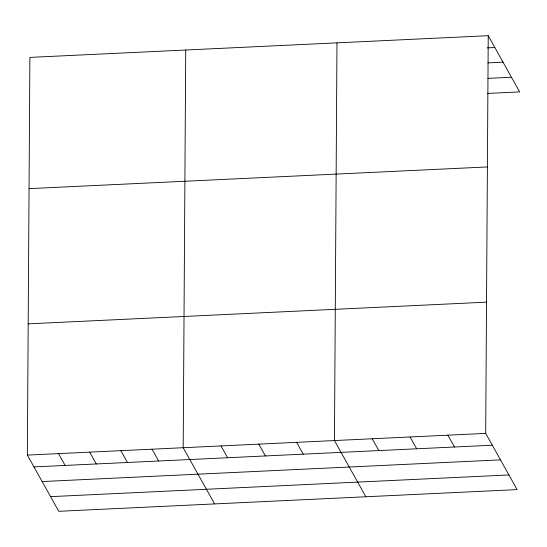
<?xml version="1.0" encoding="UTF-8"?>
<svg xmlns="http://www.w3.org/2000/svg" width="547" height="547" viewBox="0 0 547 547"><rect width="100%" height="100%" fill="white"/><g stroke="black" fill="none" stroke-linecap="round" stroke-linejoin="round"><path stroke-width="0.82" d="M488.239 35.699L485.695 433.395L517.113 489.606L58.761 511.301L27.35 455.09L29.887 57.394L488.239 35.699L519.65 91.91L487.719 93.421M185.727 50.023L183.19 447.713L214.602 503.924M336.979 42.857L334.443 440.554L365.854 496.765M487.274 47.869L494.837 47.514M487.903 62.878L503.028 62.167M487.931 78.371L511.466 77.257M29.053 188.633L487.398 166.938M28.191 323.851L486.536 302.156M27.35 455.09L485.695 433.395M33.955 466.906L492.3 445.21M42.14 481.558L500.491 459.863M50.577 496.649L508.922 474.953M447.884 435.186L454.489 447.002M410.072 436.978L416.67 448.793M372.254 438.769L378.859 450.578M296.631 442.345L303.229 454.16M258.813 444.137L265.418 455.952M221.002 445.928L227.607 457.736M152.018 449.19L158.623 461.005M120.853 450.666L127.458 462.482M89.687 452.143L96.286 463.959M58.515 453.613L65.12 465.429"/></g></svg>
